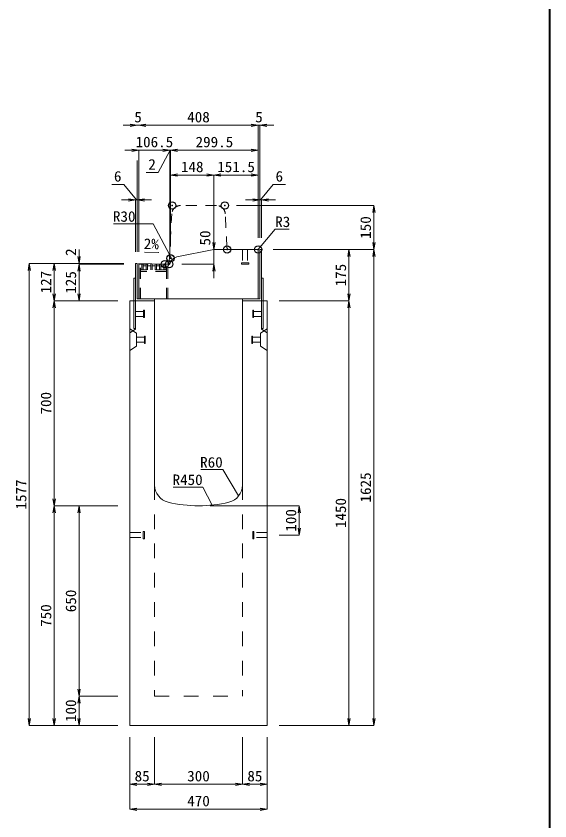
# Model space of a CAD drawing. Units: millimetres at full size. Extents: x -1809 to 57027, y -20349 to 17321.
# Drawn here: x 22777 to 24600, y -6422 to -3674 of the extents above; entities that cross this region are included whole.
import ezdxf
from ezdxf.enums import TextEntityAlignment as Align

# ---------------------------------------------------------------- set-up
doc = ezdxf.new("R2010")
doc.units = ezdxf.units.MM
doc.header["$LTSCALE"] = 50
doc.header["$PDMODE"] = 32
doc.header["$PDSIZE"] = 25
doc.linetypes.add('USER1', pattern=[2, 1, -1])
doc.linetypes.add('USER2', pattern=[1.35, 0.75, -0.6])
for name, color, linetype, lineweight in [('インサート', 3, 'USER2', 9), ('グレーチング', 7, 'USER2', 5), ('受枠', 3, 'Continuous', 5), ('図枠', 7, 'Continuous', 5), ('寸法線', 7, 'Continuous', 13), ('引出線', 4, 'Continuous', 13), ('本体', 2, 'Continuous', 13)]:
    doc.layers.add(name, color=color, linetype=linetype, lineweight=lineweight)
doc.layers.add('作業エリア', color=11, linetype='Continuous')
doc.styles.add('ＭＳ 明朝', font='')
doc.styles.get('ＭＳ 明朝').set_extended_font_data('MS Mincho')

# ---------------------------------------------------------------- blocks, each defined once
blk = doc.blocks.new('open_arrow')
at = {"color": 0, "linetype": 'Continuous', "lineweight": -2}
blk.add_lwpolyline([(7.5, 1.25), (0, 0), (7.5, -1.25)], dxfattribs=at)

msp = doc.modelspace()

# ---------------------------------------------------------------- linework, layer by layer
at = {"layer": 'インサート'}
for p, q in [((23550.5, -4471.05), (23550.5, -4517.05)), ((23550.5, -4471.05), (23567.5, -4471.05)), ((23567.5, -4471.05), (23567.5, -4517.05)), ((23546.5, -4521.05), (23546.5, -4517.05)), ((23546.5, -4517.05), (23571.5, -4517.05)), ((23546.5, -4521.05), (23571.5, -4521.05)), ((23571.5, -4517.05), (23571.5, -4521.05)), ((23185, -4682.55), (23212, -4682.55)), ((23185, -4682.55), (23185, -4699.55)), ((23215, -4678.55), (23212, -4678.55)), ((23212, -4678.55), (23212, -4703.55)), ((23215, -4703.55), (23215, -4678.55)), ((23585, -4678.55), (23588, -4678.55)), ((23585, -4703.55), (23585, -4678.55)), ((23588, -4678.55), (23588, -4703.55)), ((23615, -4682.55), (23588, -4682.55)), ((23615, -4682.55), (23615, -4699.55)), ((23185, -4699.55), (23212, -4699.55)), ((23212, -4703.55), (23215, -4703.55)), ((23588, -4703.55), (23585, -4703.55)), ((23615, -4699.55), (23588, -4699.55)), ((23188.2, -4770.55), (23215.2, -4770.55)), ((23188.2, -4770.55), (23188.2, -4787.55)), ((23218.2, -4766.55), (23215.2, -4766.55)), ((23215.2, -4766.55), (23215.2, -4791.55)), ((23218.2, -4791.55), (23218.2, -4766.55)), ((23581.8, -4766.55), (23584.8, -4766.55)), ((23581.8, -4791.55), (23581.8, -4766.55)), ((23584.8, -4766.55), (23584.8, -4791.55)), ((23611.8, -4770.55), (23584.8, -4770.55)), ((23611.8, -4770.55), (23611.8, -4787.55)), ((23188.2, -4787.55), (23215.2, -4787.55)), ((23215.2, -4791.55), (23218.2, -4791.55)), ((23584.8, -4791.55), (23581.8, -4791.55)), ((23611.8, -4787.55), (23584.8, -4787.55)), ((23165, -5437.55), (23211, -5437.55)), ((23165, -5454.55), (23165, -5437.55)), ((23211, -5458.55), (23211, -5433.55)), ((23211, -5433.55), (23215, -5433.55)), ((23215, -5458.55), (23215, -5433.55)), ((23585, -5433.55), (23589, -5433.55)), ((23585, -5433.55), (23585, -5458.55)), ((23589, -5433.55), (23589, -5458.55)), ((23635, -5437.55), (23589, -5437.55)), ((23635, -5437.55), (23635, -5454.55)), ((23165, -5454.55), (23211, -5454.55)), ((23215, -5458.55), (23211, -5458.55)), ((23589, -5458.55), (23585, -5458.55)), ((23635, -5454.55), (23589, -5454.55))]:
    msp.add_line(p, q, dxfattribs=at)
at = {"layer": 'グレーチング'}
for p, q in [((23197.5, -4639.05), (23197.5, -4521.05)), ((23295.5, -4521.05), (23197.5, -4521.05)), ((23202, -4639.05), (23202, -4521.05)), ((23206.5, -4540.05), (23206.5, -4521.05)), ((23211, -4540.05), (23211, -4521.05)), ((23221.6, -4527.05), (23211, -4527.05)), ((23221.6, -4540.05), (23221.6, -4521.05)), ((23226.1, -4540.05), (23226.1, -4521.05)), ((23236.7, -4527.05), (23226.1, -4527.05)), ((23236.7, -4540.05), (23236.7, -4521.05)), ((23241.2, -4540.05), (23241.2, -4521.05)), ((23251.8, -4527.05), (23241.2, -4527.05)), ((23251.8, -4540.05), (23251.8, -4521.05)), ((23256.3, -4540.05), (23256.3, -4521.05)), ((23266.9, -4527.05), (23256.3, -4527.05)), ((23266.9, -4540.05), (23266.9, -4521.05)), ((23271.4, -4540.05), (23271.4, -4521.05)), ((23282, -4527.05), (23271.4, -4527.05)), ((23282, -4540.05), (23282, -4521.05)), ((23286.5, -4540.05), (23286.5, -4521.05)), ((23291, -4639.05), (23291, -4521.05)), ((23295.5, -4639.05), (23295.5, -4521.05)), ((23291, -4540.05), (23202, -4540.05)), ((23291, -4546.05), (23202, -4546.05))]:
    msp.add_line(p, q, dxfattribs=at)
at = {"layer": '作業エリア'}
for p in [(23310, -4321.05), (23490, -4321.05), (23497.5, -4471.05), (23604, -4471.05), (23304.5, -4501.05), (23285, -4521.05), (23300, -4521.05)]:
    msp.add_point(p, dxfattribs=at)
at = {"layer": '受枠'}
for p, q in [((23609, -4471.05), (23609, -4640.05)), ((23615, -4471.05), (23609, -4471.05)), ((23615, -4471.05), (23615, -4741.05)), ((23185, -4519.05), (23185, -4741.05)), ((23185, -4519.05), (23191, -4519.05)), ((23191, -4519.05), (23191, -4640.05)), ((23179, -4569.05), (23179, -4741.05)), ((23179, -4569.05), (23185, -4569.05)), ((23621, -4569.05), (23615, -4569.05)), ((23621, -4569.05), (23621, -4741.05)), ((23191, -4640.05), (23250, -4640.05)), ((23250, -4640.05), (23250, -4646.05)), ((23550, -4640.05), (23550, -4646.05)), ((23609, -4640.05), (23550, -4640.05)), ((23185, -4646.05), (23250, -4646.05)), ((23615, -4646.05), (23550, -4646.05)), ((23179, -4741.05), (23185, -4741.05)), ((23621, -4741.05), (23615, -4741.05))]:
    msp.add_line(p, q, dxfattribs=at)
at = {"layer": '図枠', "lineweight": 40}
msp.add_line((24600, -18146.05), (24600, -1526.05), dxfattribs=at)
at = {"layer": '寸法線'}
for p, q in [((23244, -4046.93), (23143, -4046.93)), ((23604, -4046.93), (23196, -4046.93)), ((23556, -4046.93), (23657, -4046.93)), ((23604, -4431.03), (23604, -4046.93)), ((23604, -4431.03), (23604, -4046.93)), ((23609, -4431.03), (23609, -4046.93)), ((23302.57, -4131.93), (23148, -4131.93)), ((23196, -4479.25), (23196, -4131.93)), ((23352.5, -4131.93), (23254.57, -4131.93)), ((23303.53, -4131.93), (23261.69, -4208.3)), ((23302.57, -4481.03), (23302.57, -4131.93)), ((23604, -4131.93), (23304.5, -4131.93)), ((23304.5, -4461.03), (23304.5, -4131.93)), ((23604, -4431.03), (23604, -4131.93)), ((23191, -4479.03), (23191, -4166.91)), ((23196, -4479.25), (23196, -4176.93)), ((23196, -4479.25), (23196, -4176.93)), ((23304.5, -4461.03), (23304.5, -4176.93)), ((23302.57, -4481.03), (23302.57, -4178.69)), ((23261.69, -4208.3), (23221.28, -4208.3)), ((23304.5, -4216.93), (23452.5, -4216.93)), ((23304.5, -4461.03), (23304.5, -4216.93)), ((23452.5, -4431.03), (23452.5, -4216.93)), ((23452.5, -4216.93), (23604, -4216.93)), ((23452.5, -4431.03), (23452.5, -4216.93)), ((23604, -4431.03), (23604, -4216.93)), ((23144.67, -4249.13), (23103.44, -4249.13)), ((23188, -4301.93), (23144.67, -4249.13)), ((23612, -4301.93), (23655.33, -4249.13)), ((23655.33, -4249.13), (23696.56, -4249.13)), ((23239, -4301.93), (23137, -4301.93)), ((23185, -4479.03), (23185, -4301.93)), ((23191, -4479.03), (23191, -4301.93)), ((23561, -4301.93), (23663, -4301.93)), ((23609, -4431.03), (23609, -4301.93)), ((23615, -4431.03), (23615, -4301.93)), ((23530.02, -4321.05), (23998.78, -4321.05)), ((23998.78, -4321.05), (23998.78, -4471.05)), ((23452.5, -4423.05), (23452.5, -4569.05)), ((22992.06, -4471.05), (22992.06, -4569.05)), ((23655.02, -4471.05), (23913.78, -4471.05)), ((23655.02, -4471.05), (23998.78, -4471.05)), ((23655.02, -4471.05), (23998.78, -4471.05)), ((23913.78, -4471.05), (23913.78, -4646.05)), ((23998.78, -4471.05), (23998.78, -6096.05)), ((22822.06, -6096.05), (22822.06, -4519.05)), ((23144.98, -4519.05), (22822.06, -4519.05)), ((22907.06, -4519.05), (22907.06, -4646.05)), ((23144.98, -4519.05), (22907.06, -4519.05)), ((23144.98, -4519.05), (22992.06, -4519.05)), ((23144.98, -4521.05), (22992.06, -4521.05)), ((22992.06, -4521.05), (22992.06, -4646.05)), ((23144.98, -4521.05), (22992.06, -4521.05)), ((23342.59, -4521.05), (23452.5, -4521.05)), ((23124.98, -4646.05), (22907.06, -4646.05)), ((22907.06, -4646.05), (22907.06, -5346.05)), ((23124.98, -4646.05), (22907.06, -4646.05)), ((23124.98, -4646.05), (22992.06, -4646.05)), ((23675.02, -4646.05), (23913.78, -4646.05)), ((23675.02, -4646.05), (23913.78, -4646.05)), ((23913.78, -4646.05), (23913.78, -6096.05)), ((23124.98, -5346.05), (22907.06, -5346.05)), ((22907.06, -6096.05), (22907.06, -5346.05)), ((23124.98, -5346.05), (22907.06, -5346.05)), ((22992.06, -5346.05), (22992.06, -5996.05)), ((23124.98, -5346.05), (22992.06, -5346.05)), ((23440.02, -5346.05), (23743.78, -5346.05)), ((23743.78, -5346.05), (23743.78, -5446.05)), ((23675.02, -5446.05), (23743.78, -5446.05)), ((23124.98, -5996.05), (22992.06, -5996.05)), ((22992.06, -5996.05), (22992.06, -6096.05)), ((23124.98, -5996.05), (22992.06, -5996.05)), ((23124.98, -6096.05), (22822.06, -6096.05)), ((23124.98, -6096.05), (22907.06, -6096.05)), ((23124.98, -6096.05), (22992.06, -6096.05)), ((23675.02, -6096.05), (23913.78, -6096.05)), ((23675.02, -6096.05), (23998.78, -6096.05)), ((23165, -6136.07), (23165, -6297.21)), ((23165, -6136.07), (23165, -6382.21)), ((23250, -6136.07), (23250, -6297.21)), ((23250, -6136.07), (23250, -6297.21)), ((23550, -6136.07), (23550, -6297.21)), ((23550, -6136.07), (23550, -6297.21)), ((23635, -6136.07), (23635, -6297.21)), ((23635, -6136.07), (23635, -6382.21)), ((23165, -6297.21), (23250, -6297.21)), ((23250, -6297.21), (23550, -6297.21)), ((23550, -6297.21), (23635, -6297.21)), ((23165, -6382.21), (23635, -6382.21))]:
    msp.add_line(p, q, dxfattribs=at)
at = {"layer": '引出線'}
for points in [[(23310.6, -4505.19), (23244.87, -4383.51), (23184.87, -4383.51), (23110.2, -4383.51)], [(23603.12, -4471.93), (23661.85, -4401.57), (23709.57, -4401.57)], [(23264, -4481.04), (23215.26, -4480.06), (23264, -4481.04)], [(23537.07, -5312.74), (23482.66, -5222.84), (23407.98, -5222.84)], [(23446.44, -5343.65), (23414.22, -5282.51), (23313.21, -5282.51)]]:
    msp.add_lwpolyline(points, dxfattribs=at)
at = {"layer": '本体', "linetype": 'USER2', "lineweight": 9}
for p, q in [((23461.46, -4321.05), (23338.54, -4321.05)), ((23300.33, -4514.4), (23308.57, -4349.56)), ((23497.17, -4464.4), (23491.43, -4349.56)), ((23185, -4743.05), (23185, -4646.05)), ((23615, -4743.05), (23615, -4646.05)), ((23165, -4755.55), (23185, -4743.05)), ((23635, -4755.55), (23615, -4743.05))]:
    msp.add_line(p, q, dxfattribs=at)
at = {"layer": '本体'}
for p, q in [((23452.5, -4471.05), (23326.19, -4496.66)), ((23601, -4471.05), (23452.5, -4471.05)), ((23604, -4474.05), (23604, -4639.05)), ((23196, -4639.05), (23196, -4519.27)), ((23196, -4519.27), (23285, -4521.05)), ((23285, -4521.05), (23302.57, -4521.05)), ((23604, -4639.05), (23196, -4639.05)), ((23165, -4646.05), (23165, -6096.05)), ((23165, -4646.05), (23250, -4646.05)), ((23250, -4646.05), (23250, -5275.53)), ((23550, -4646.05), (23550, -5275.53)), ((23550, -4646.05), (23635, -4646.05)), ((23635, -4646.05), (23635, -6096.05)), ((23165, -6096.05), (23635, -6096.05))]:
    msp.add_line(p, q, dxfattribs=at)
at = {"layer": '本体', "lineweight": 9}
for p, q in [((23165, -4742.05), (23188.2, -4756.55)), ((23634.58, -4742.31), (23611.8, -4756.55)), ((23188.2, -4756.55), (23188.2, -4801.55)), ((23611.8, -4756.55), (23611.8, -4801.55)), ((23188.2, -4801.55), (23165, -4816.05)), ((23611.8, -4801.55), (23635, -4816.05))]:
    msp.add_line(p, q, dxfattribs=at)
at = {"layer": '本体', "linetype": 'USER1', "lineweight": 15}
for p, q in [((23250, -5275.53), (23250, -5996.05)), ((23550, -5275.53), (23550, -5996.05)), ((23250, -5996.05), (23550, -5996.05))]:
    msp.add_line(p, q, dxfattribs=at)
at = {"layer": '本体', "linetype": 'USER2', "lineweight": 9}
for centre, radius, start, end in [((23338.54, -4351.05), 30, 90, 177.13759), ((23461.46, -4351.05), 30, 2.86241, 90), ((23504.16, -4464.05), 7, 182.86241, 270), ((23293.34, -4514.05), 7, 270, 357.13759)]:
    msp.add_arc(centre, radius, start, end, dxfattribs=at)
at = {"layer": '本体'}
for centre, radius, start, end in [((23601, -4474.05), 3, 0, 90), ((23332.15, -4526.06), 30, 101.45875, 170.39512), ((23310, -5275.53), 60, 180, 256.65764), ((23490, -5275.53), 60, 283.34236, 0), ((23400, -4896.05), 450, 256.65764, 283.34236)]:
    msp.add_arc(centre, radius, start, end, dxfattribs=at)

# ---------------------------------------------------------------- block references
at = {"layer": '寸法線', "xscale": 3.2, "yscale": 3.2}
for p, rotation in [((23191, -4046.93), 180), ((23604, -4046.93), 180), ((23604, -4046.93), 180), ((23196, -4131.93), 180), ((23302.57, -4131.93), 180), ((23302.57, -4131.93), 180), ((23604, -4131.93), 180), ((23452.5, -4216.93), 180), ((23604, -4216.93), 180), ((23185, -4301.93), 180), ((23609, -4301.93), 180), ((23998.78, -4321.05), 270), ((23452.5, -4471.05), 90), ((23998.78, -4471.05), 90), ((23913.78, -4471.05), 270), ((23998.78, -4471.05), 270), ((22992.06, -4519.05), 90), ((22822.06, -4519.05), 270), ((22907.06, -4519.05), 270), ((22992.06, -4521.05), 270), ((22992.06, -4521.05), 270), ((23452.5, -4521.05), 270), ((22907.06, -4646.05), 90), ((22992.06, -4646.05), 90), ((23913.78, -4646.05), 90), ((22907.06, -4646.05), 270), ((23913.78, -4646.05), 270), ((22907.06, -5346.05), 90), ((22907.06, -5346.05), 270), ((22992.06, -5346.05), 270), ((23743.78, -5346.05), 270), ((23743.78, -5446.05), 90), ((22992.06, -5996.05), 90), ((22992.06, -5996.05), 270), ((22822.06, -6096.05), 90), ((22907.06, -6096.05), 90), ((22992.06, -6096.05), 90), ((23913.78, -6096.05), 90), ((23998.78, -6096.05), 90), ((23250, -6297.21), 180), ((23550, -6297.21), 180), ((23635, -6297.21), 180), ((23635, -6382.21), 180)]:
    msp.add_blockref('open_arrow', p, dxfattribs=dict(at, rotation=rotation))
for p in [(23196, -4046.93), (23196, -4046.93), (23609, -4046.93), (23304.5, -4131.93), (23304.5, -4131.93), (23304.5, -4216.93), (23452.5, -4216.93), (23191, -4301.93), (23615, -4301.93), (23165, -6297.21), (23250, -6297.21), (23550, -6297.21), (23165, -6382.21)]:
    msp.add_blockref('open_arrow', p, dxfattribs=at)
at = {"layer": '引出線', "xscale": 0.0533, "yscale": 0.0533}
for p, rotation in [((23603.12, -4471.93), 50.2), ((23264, -4481.04), 178.9), ((23310.6, -4505.19), 118.4), ((23537.07, -5312.74), 121.2), ((23446.44, -5343.65), 117.8)]:
    msp.add_blockref('open_arrow', p, dxfattribs=dict(at, rotation=rotation))

# ---------------------------------------------------------------- texts
at = {"layer": '寸法線', "style": 'ＭＳ 明朝', "width": 1.05}
for s, p in [('5', (23193.5, -4018.91)), ('408', (23400, -4018.91)), ('5', (23606.5, -4018.91)), ('106.5', (23249.28, -4103.91)), ('299.5', (23454.25, -4103.91)), ('2', (23241.48, -4180.28)), ('148', (23378.5, -4188.91)), ('151.5', (23528.25, -4188.91)), ('6', (23124.05, -4221.11)), ('6', (23675.95, -4221.11)), ('85', (23207.5, -6269.19)), ('300', (23400, -6269.19)), ('85', (23592.5, -6269.19)), ('470', (23400, -6354.19))]:
    msp.add_text(s, height=36.03, dxfattribs=at).set_placement(p, align=Align.MIDDLE_CENTER)
for s, p in [('150', (23970.76, -4396.05)), ('50', (23422.5, -4431.79)), ('2', (22964.06, -4480.2)), ('175', (23885.76, -4558.55)), ('127', (22879.04, -4582.55)), ('125', (22964.04, -4583.55)), ('700', (22879.04, -4996.05)), ('1625', (23970.76, -5283.55)), ('1577', (22794.04, -5307.55)), ('1450', (23885.76, -5371.05)), ('100', (23715.76, -5396.05)), ('650', (22964.04, -5671.05)), ('750', (22879.04, -5721.05)), ('100', (22964.04, -6046.05))]:
    msp.add_text(s, height=36.03, rotation=90, dxfattribs=at).set_placement(p, align=Align.MIDDLE_CENTER)
at = {"layer": '引出線', "style": 'ＭＳ 明朝', "width": 1.05}
for s, p in [('R30', (23184.87, -4340.31)), ('R60', (23482.66, -5179.64)), ('R450', (23414.22, -5239.31))]:
    msp.add_text(s, height=36.03, dxfattribs=at).set_placement(p, align=Align.TOP_RIGHT)
msp.add_text('R3', height=36.03, dxfattribs=at).set_placement((23661.85, -4358.37), align=Align.TOP_LEFT)
msp.add_text('2%', height=36.03, rotation=358.854, dxfattribs=at).set_placement((23264.94, -4434.14), align=Align.TOP_RIGHT)

doc.saveas('drawing.dxf')
